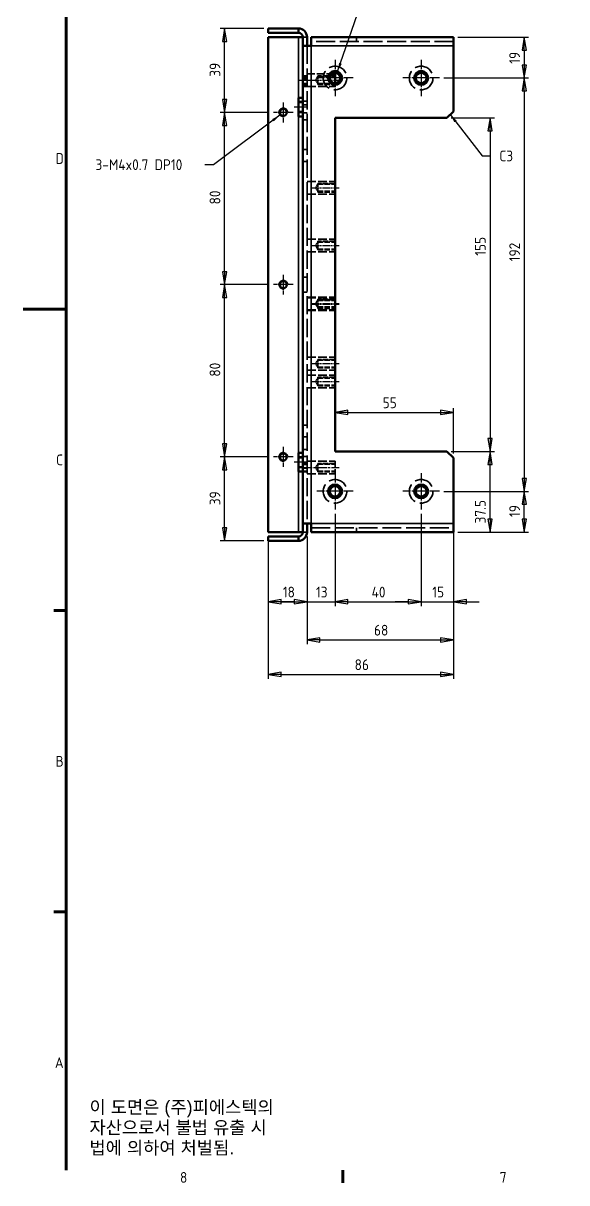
# Model space of a CAD drawing. Header units: millimetres. Extents: x 0 to 1188, y 0 to 840.
# Drawn here: x 0 to 252, y 14 to 553 of the extents above; entities that cross this region are included whole.
import ezdxf

# ---------------------------------------------------------------- set-up
doc = ezdxf.new("R2010")
doc.units = ezdxf.units.MM
doc.header["$LTSCALE"] = 2
doc.linetypes.add('CHAIN', pattern=[0.3543, 0.2362, -0.0295, 0.0591, -0.0295])
doc.linetypes.add('DASHED', pattern=[0.2067, 0.1654, -0.0413])
doc.layers.get('0').update_dxf_attribs({"lineweight": 25})
for name, color, linetype, lineweight in [('가려진 것(ISO)', 5, 'DASHED', 35), ('가시적인 것(ISO)', 7, 'Continuous', 50), ('가시적인 좁은 것(ISO)', 1, 'Continuous', 35), ('경계(ISO)', 7, 'Continuous', 70), ('기호(ISO)', 7, 'Continuous', 25), ('중심 표식(ISO)', 1, 'Continuous', 25), ('중심선(ISO)', 1, 'Continuous', 25), ('치수(ISO)', 7, 'Continuous', 25)]:
    doc.layers.add(name, color=color, linetype=linetype, lineweight=lineweight)
doc.styles.add('ISO Proportional', font='arial.ttf')
doc.styles.add('ISO ProportionalPSTEK', font='isocp.shx')
doc.dimstyles.new('PSTEK', dxfattribs={"dimscale": 2, "dimtxt": 2.5, "dimasz": 3, "dimexe": 1, "dimexo": 1, "dimgap": 1, "dimtad": 1, "dimrnd": 1e-08, "dimdsep": 46, "dimtxsty": 'ISO ProportionalPSTEK', "dimblk": 'Filled-1', "dimcen": 0.09, "dimdle": 10, "dimclrd": 3, "dimclre": 3, "dimclrt": 1, "dimadec": 1, "dimazin": 2, "dimtfac": 1, "dimtmove": 0, "dimatfit": 3, "dimfxl": 0, "dimtolj": 1, "dimlwd": -1, "dimlwe": -1, "dimarcsym": 0})
doc.dimstyles.new('PSTEK$7', dxfattribs={"dimscale": 2, "dimtxt": 2.5, "dimasz": 2, "dimexe": 1, "dimexo": 1, "dimgap": 1, "dimtad": 1, "dimrnd": 1e-08, "dimdsep": 46, "dimtxsty": 'ISO ProportionalPSTEK', "dimblk": 'Filled-1', "dimcen": 0.09, "dimdle": 10, "dimclrd": 3, "dimclre": 3, "dimclrt": 1, "dimadec": 1, "dimazin": 2, "dimtfac": 1, "dimtmove": 0, "dimatfit": 3, "dimfxl": 0, "dimtolj": 1, "dimlwd": -1, "dimlwe": -1, "dimarcsym": 0})

# ---------------------------------------------------------------- blocks, each defined once
blk = doc.blocks.new('경계 Default Border')
at = {"layer": '경계(ISO)'}
for p, q in [((10, 140), (7.1, 140)), ((10, 70), (7.1, 70)), ((74.25, 10), (74.25, 7.1))]:
    blk.add_line(p, q, dxfattribs=at)
at = {"layer": '경계(ISO)', "flags": 128}
for points in [[(10, 10), (10, 410)], [(0, 210), (10, 210)]]:
    blk.add_lwpolyline(points, dxfattribs=at)
at = {"layer": '경계(ISO)', "color": 1, "char_height": 2.5, "attachment_point": 7, "style": 'ISO ProportionalPSTEK'}
for s, insert in [('D', (7.5, 243.73)), ('C', (7.64, 173.73)), ('B', (7.5, 103.73)), ('A', (7.36, 33.74)), ('8', (36.41, 7.08)), ('7', (110.66, 7.09))]:
    blk.add_mtext(s, dxfattribs=dict(at, insert=insert))
blk = doc.blocks.new('Filled-1')
at = {"color": 0}
for p, q in [((0, 0), (-1, 0.167)), ((-1, 0.167), (-1, -0.167)), ((-1, 0), (0, 0)), ((-1, -0.167), (0, 0))]:
    blk.add_line(p, q, dxfattribs=at)
at = {"color": 0, "flags": 128}
blk.add_lwpolyline([(-1, -0.167), (0, 0)], dxfattribs=at)
at = {"color": 0}
blk.add_solid([(-1, -0.167), (0, 0), (-1, 0.167), (-1, -0.167)], dxfattribs=at)
blk = doc.blocks.new('*D35')
at = {"layer": 'Defpoints', "color": 0}
for p in [(113.8, 316.35), (131.8, 316.35), (131.8, 284.05)]:
    blk.add_point(p, dxfattribs=at)
at = {"layer": '치수(ISO)', "color": 3}
for p, q in [((113.8, 314.35), (113.8, 282.05)), ((131.8, 314.35), (131.8, 282.05)), ((119.8, 284.05), (125.8, 284.05))]:
    blk.add_line(p, q, dxfattribs=at)
at = {"layer": '치수(ISO)', "color": 3, "xscale": 6, "yscale": 6, "zscale": 6, "rotation": 180}
blk.add_blockref('Filled-1', (113.8, 284.05), dxfattribs=at)
at = {"layer": '치수(ISO)', "color": 3, "xscale": 6, "yscale": 6, "zscale": 6}
blk.add_blockref('Filled-1', (131.8, 284.05), dxfattribs=at)
at = {"layer": '치수(ISO)', "color": 1, "insert": (120.55, 291.05), "char_height": 5, "attachment_point": 1, "style": 'ISO ProportionalPSTEK'}
blk.add_mtext('\\A1;18', dxfattribs=at)
blk = doc.blocks.new('*D36')
at = {"layer": 'Defpoints', "color": 0}
for p in [(193.3, 527.35), (193.3, 335.35), (232.72, 335.35)]:
    blk.add_point(p, dxfattribs=at)
at = {"layer": '치수(ISO)', "color": 3}
for p, q in [((195.3, 527.35), (234.72, 527.35)), ((232.72, 521.35), (232.72, 341.35)), ((195.3, 335.35), (234.72, 335.35))]:
    blk.add_line(p, q, dxfattribs=at)
at = {"layer": '치수(ISO)', "color": 3, "xscale": 6, "yscale": 6, "zscale": 6}
for p, rotation in [((232.72, 527.35), 90), ((232.72, 335.35), 270)]:
    blk.add_blockref('Filled-1', p, dxfattribs=dict(at, rotation=rotation))
at = {"layer": '치수(ISO)', "color": 1, "insert": (225.71, 442.2), "char_height": 5, "attachment_point": 1, "rotation": 90, "style": 'ISO ProportionalPSTEK'}
blk.add_mtext('\\A1;192', dxfattribs=at)
blk = doc.blocks.new('*D37')
at = {"layer": 'Defpoints', "color": 0}
for p in [(144.8, 326.85), (131.8, 316.35), (144.8, 284.05)]:
    blk.add_point(p, dxfattribs=at)
at = {"layer": '치수(ISO)', "color": 3}
for p, q in [((144.8, 324.85), (144.8, 282.05)), ((131.8, 314.35), (131.8, 282.05)), ((125.8, 284.05), (119.8, 284.05)), ((131.8, 284.05), (144.8, 284.05)), ((150.8, 284.05), (156.8, 284.05))]:
    blk.add_line(p, q, dxfattribs=at)
at = {"layer": '치수(ISO)', "color": 3, "xscale": 6, "yscale": 6, "zscale": 6}
blk.add_blockref('Filled-1', (131.8, 284.05), dxfattribs=at)
at = {"layer": '치수(ISO)', "color": 3, "xscale": 6, "yscale": 6, "zscale": 6, "rotation": 180}
blk.add_blockref('Filled-1', (144.8, 284.05), dxfattribs=at)
at = {"layer": '치수(ISO)', "color": 1, "insert": (135.94, 291.05), "char_height": 5, "attachment_point": 1, "style": 'ISO ProportionalPSTEK'}
blk.add_mtext('\\A1;13', dxfattribs=at)
blk = doc.blocks.new('*D38')
at = {"layer": 'Defpoints', "color": 0}
for p in [(144.8, 326.85), (184.8, 326.85), (184.8, 284.05)]:
    blk.add_point(p, dxfattribs=at)
at = {"layer": '치수(ISO)', "color": 3}
for p, q in [((144.8, 324.85), (144.8, 282.05)), ((184.8, 324.85), (184.8, 282.05)), ((150.8, 284.05), (178.8, 284.05))]:
    blk.add_line(p, q, dxfattribs=at)
at = {"layer": '치수(ISO)', "color": 3, "xscale": 6, "yscale": 6, "zscale": 6, "rotation": 180}
blk.add_blockref('Filled-1', (144.8, 284.05), dxfattribs=at)
at = {"layer": '치수(ISO)', "color": 3, "xscale": 6, "yscale": 6, "zscale": 6}
blk.add_blockref('Filled-1', (184.8, 284.05), dxfattribs=at)
at = {"layer": '치수(ISO)', "color": 1, "insert": (161.8, 291.05), "char_height": 5, "attachment_point": 1, "style": 'ISO ProportionalPSTEK'}
blk.add_mtext('\\A1;40', dxfattribs=at)
blk = doc.blocks.new('*D39')
at = {"layer": 'Defpoints', "color": 0}
for p in [(184.8, 326.85), (199.8, 320.35), (199.8, 284.05)]:
    blk.add_point(p, dxfattribs=at)
at = {"layer": '치수(ISO)', "color": 3}
for p, q in [((184.8, 324.85), (184.8, 282.05)), ((199.8, 318.35), (199.8, 282.05)), ((178.8, 284.05), (172.8, 284.05)), ((184.8, 284.05), (199.8, 284.05)), ((205.8, 284.05), (211.8, 284.05))]:
    blk.add_line(p, q, dxfattribs=at)
at = {"layer": '치수(ISO)', "color": 3, "xscale": 6, "yscale": 6, "zscale": 6}
blk.add_blockref('Filled-1', (184.8, 284.05), dxfattribs=at)
at = {"layer": '치수(ISO)', "color": 3, "xscale": 6, "yscale": 6, "zscale": 6, "rotation": 180}
blk.add_blockref('Filled-1', (199.8, 284.05), dxfattribs=at)
at = {"layer": '치수(ISO)', "color": 1, "insert": (189.94, 291.05), "char_height": 5, "attachment_point": 1, "style": 'ISO ProportionalPSTEK'}
blk.add_mtext('\\A1;15', dxfattribs=at)
blk = doc.blocks.new('*D40')
at = {"layer": 'Defpoints', "color": 0}
for p in [(131.8, 316.35), (199.8, 316.35), (199.8, 266.35)]:
    blk.add_point(p, dxfattribs=at)
at = {"layer": '치수(ISO)', "color": 3}
for p, q in [((131.8, 314.35), (131.8, 264.35)), ((199.8, 314.35), (199.8, 264.35)), ((137.8, 266.35), (193.8, 266.35))]:
    blk.add_line(p, q, dxfattribs=at)
at = {"layer": '치수(ISO)', "color": 3, "xscale": 6, "yscale": 6, "zscale": 6, "rotation": 180}
blk.add_blockref('Filled-1', (131.8, 266.35), dxfattribs=at)
at = {"layer": '치수(ISO)', "color": 3, "xscale": 6, "yscale": 6, "zscale": 6}
blk.add_blockref('Filled-1', (199.8, 266.35), dxfattribs=at)
at = {"layer": '치수(ISO)', "color": 1, "insert": (162.9, 273.35), "char_height": 5, "attachment_point": 1, "style": 'ISO ProportionalPSTEK'}
blk.add_mtext('\\A1;68', dxfattribs=at)
blk = doc.blocks.new('*D50')
at = {"layer": 'Defpoints', "color": 0}
for p in [(113.8, 316.35), (199.8, 316.35), (199.8, 250.31)]:
    blk.add_point(p, dxfattribs=at)
at = {"layer": '치수(ISO)', "color": 3}
for p, q in [((113.8, 314.35), (113.8, 248.31)), ((199.8, 314.35), (199.8, 248.31)), ((119.8, 250.31), (193.8, 250.31))]:
    blk.add_line(p, q, dxfattribs=at)
at = {"layer": '치수(ISO)', "color": 3, "xscale": 6, "yscale": 6, "zscale": 6, "rotation": 180}
blk.add_blockref('Filled-1', (113.8, 250.31), dxfattribs=at)
at = {"layer": '치수(ISO)', "color": 3, "xscale": 6, "yscale": 6, "zscale": 6}
blk.add_blockref('Filled-1', (199.8, 250.31), dxfattribs=at)
at = {"layer": '치수(ISO)', "color": 1, "insert": (153.92, 257.31), "char_height": 5, "attachment_point": 1, "style": 'ISO ProportionalPSTEK'}
blk.add_mtext('\\A1;86', dxfattribs=at)
blk = doc.blocks.new('*D51')
at = {"layer": 'Defpoints', "color": 0}
for p in [(199.8, 546.35), (193.3, 527.35), (232.72, 527.35)]:
    blk.add_point(p, dxfattribs=at)
at = {"layer": '치수(ISO)', "color": 3}
for p, q in [((201.8, 546.35), (234.72, 546.35)), ((232.72, 540.35), (232.72, 533.35)), ((195.3, 527.35), (234.72, 527.35))]:
    blk.add_line(p, q, dxfattribs=at)
at = {"layer": '치수(ISO)', "color": 3, "xscale": 6, "yscale": 6, "zscale": 6}
for p, rotation in [((232.72, 546.35), 90), ((232.72, 527.35), 270)]:
    blk.add_blockref('Filled-1', p, dxfattribs=dict(at, rotation=rotation))
at = {"layer": '치수(ISO)', "color": 1, "insert": (225.72, 533.92), "char_height": 5, "attachment_point": 1, "rotation": 90, "style": 'ISO ProportionalPSTEK'}
blk.add_mtext('\\A1;19', dxfattribs=at)
blk = doc.blocks.new('*D52')
at = {"layer": 'Defpoints', "color": 0}
for p in [(193.3, 335.35), (232.72, 335.35), (199.8, 316.35)]:
    blk.add_point(p, dxfattribs=at)
at = {"layer": '치수(ISO)', "color": 3}
for p, q in [((195.3, 335.35), (234.72, 335.35)), ((232.72, 322.35), (232.72, 329.35)), ((201.8, 316.35), (234.72, 316.35))]:
    blk.add_line(p, q, dxfattribs=at)
at = {"layer": '치수(ISO)', "color": 3, "xscale": 6, "yscale": 6, "zscale": 6}
for p, rotation in [((232.72, 335.35), 90), ((232.72, 316.35), 270)]:
    blk.add_blockref('Filled-1', p, dxfattribs=dict(at, rotation=rotation))
at = {"layer": '치수(ISO)', "color": 1, "insert": (225.72, 323.42), "char_height": 5, "attachment_point": 1, "rotation": 90, "style": 'ISO ProportionalPSTEK'}
blk.add_mtext('\\A1;19', dxfattribs=at)
blk = doc.blocks.new('*D53')
at = {"layer": 'Defpoints', "color": 0}
for p in [(93.54, 550.35), (113.8, 550.35), (116.18, 511.35)]:
    blk.add_point(p, dxfattribs=at)
at = {"layer": '치수(ISO)', "color": 3}
for p, q in [((111.8, 550.35), (91.54, 550.35)), ((93.54, 517.35), (93.54, 544.35)), ((114.18, 511.35), (91.54, 511.35))]:
    blk.add_line(p, q, dxfattribs=at)
at = {"layer": '치수(ISO)', "color": 3, "xscale": 6, "yscale": 6, "zscale": 6}
for p, rotation in [((93.54, 550.35), 90), ((93.54, 511.35), 270)]:
    blk.add_blockref('Filled-1', p, dxfattribs=dict(at, rotation=rotation))
at = {"layer": '치수(ISO)', "color": 1, "insert": (86.54, 527.94), "char_height": 5, "attachment_point": 1, "rotation": 90, "style": 'ISO ProportionalPSTEK'}
blk.add_mtext('\\A1;39', dxfattribs=at)
blk = doc.blocks.new('*D54')
at = {"layer": 'Defpoints', "color": 0}
for p in [(93.54, 511.35), (116.18, 511.35), (116.18, 431.35)]:
    blk.add_point(p, dxfattribs=at)
at = {"layer": '치수(ISO)', "color": 3}
for p, q in [((114.18, 511.35), (91.54, 511.35)), ((93.54, 437.35), (93.54, 505.35)), ((114.18, 431.35), (91.54, 431.35))]:
    blk.add_line(p, q, dxfattribs=at)
at = {"layer": '치수(ISO)', "color": 3, "xscale": 6, "yscale": 6, "zscale": 6}
for p, rotation in [((93.54, 511.35), 90), ((93.54, 431.35), 270)]:
    blk.add_blockref('Filled-1', p, dxfattribs=dict(at, rotation=rotation))
at = {"layer": '치수(ISO)', "color": 1, "insert": (86.54, 468.62), "char_height": 5, "attachment_point": 1, "rotation": 90, "style": 'ISO ProportionalPSTEK'}
blk.add_mtext('\\A1;80', dxfattribs=at)
blk = doc.blocks.new('*D55')
at = {"layer": 'Defpoints', "color": 0}
for p in [(93.54, 431.35), (116.18, 431.35), (116.18, 351.35)]:
    blk.add_point(p, dxfattribs=at)
at = {"layer": '치수(ISO)', "color": 3}
for p, q in [((114.18, 431.35), (91.54, 431.35)), ((93.54, 357.35), (93.54, 425.35)), ((114.18, 351.35), (91.54, 351.35))]:
    blk.add_line(p, q, dxfattribs=at)
at = {"layer": '치수(ISO)', "color": 3, "xscale": 6, "yscale": 6, "zscale": 6}
for p, rotation in [((93.54, 431.35), 90), ((93.54, 351.35), 270)]:
    blk.add_blockref('Filled-1', p, dxfattribs=dict(at, rotation=rotation))
at = {"layer": '치수(ISO)', "color": 1, "insert": (86.54, 388.62), "char_height": 5, "attachment_point": 1, "rotation": 90, "style": 'ISO ProportionalPSTEK'}
blk.add_mtext('\\A1;80', dxfattribs=at)
blk = doc.blocks.new('*D56')
at = {"layer": 'Defpoints', "color": 0}
for p in [(93.54, 351.35), (116.18, 351.35), (113.8, 312.35)]:
    blk.add_point(p, dxfattribs=at)
at = {"layer": '치수(ISO)', "color": 3}
for p, q in [((114.18, 351.35), (91.54, 351.35)), ((93.54, 318.35), (93.54, 345.35)), ((111.8, 312.35), (91.54, 312.35))]:
    blk.add_line(p, q, dxfattribs=at)
at = {"layer": '치수(ISO)', "color": 3, "xscale": 6, "yscale": 6, "zscale": 6}
for p, rotation in [((93.54, 351.35), 90), ((93.54, 312.35), 270)]:
    blk.add_blockref('Filled-1', p, dxfattribs=dict(at, rotation=rotation))
at = {"layer": '치수(ISO)', "color": 1, "insert": (86.54, 328.9), "char_height": 5, "attachment_point": 1, "rotation": 90, "style": 'ISO ProportionalPSTEK'}
blk.add_mtext('\\A1;39', dxfattribs=at)
blk = doc.blocks.new('*D67')
at = {"layer": 'Defpoints', "color": 0}
for p in [(196.8, 508.85), (196.8, 353.85), (216.8, 353.85)]:
    blk.add_point(p, dxfattribs=at)
at = {"layer": '치수(ISO)', "color": 3}
for p, q in [((198.8, 508.85), (218.8, 508.85)), ((216.8, 502.85), (216.8, 359.85)), ((198.8, 353.85), (218.8, 353.85))]:
    blk.add_line(p, q, dxfattribs=at)
at = {"layer": '치수(ISO)', "color": 3, "xscale": 6, "yscale": 6, "zscale": 6}
for p, rotation in [((216.8, 508.85), 90), ((216.8, 353.85), 270)]:
    blk.add_blockref('Filled-1', p, dxfattribs=dict(at, rotation=rotation))
at = {"layer": '치수(ISO)', "color": 1, "insert": (209.8, 444.75), "char_height": 5, "attachment_point": 1, "rotation": 90, "style": 'ISO ProportionalPSTEK'}
blk.add_mtext('\\A1;155', dxfattribs=at)
blk = doc.blocks.new('*D68')
at = {"layer": 'Defpoints', "color": 0}
for p in [(196.8, 353.85), (216.8, 353.85), (199.8, 316.35)]:
    blk.add_point(p, dxfattribs=at)
at = {"layer": '치수(ISO)', "color": 3}
for p, q in [((198.8, 353.85), (218.8, 353.85)), ((216.8, 322.35), (216.8, 347.85)), ((201.8, 316.35), (218.8, 316.35))]:
    blk.add_line(p, q, dxfattribs=at)
at = {"layer": '치수(ISO)', "color": 3, "xscale": 6, "yscale": 6, "zscale": 6}
for p, rotation in [((216.8, 353.85), 90), ((216.8, 316.35), 270)]:
    blk.add_blockref('Filled-1', p, dxfattribs=dict(at, rotation=rotation))
at = {"layer": '치수(ISO)', "color": 1, "insert": (209.8, 320.43), "char_height": 5, "attachment_point": 1, "rotation": 90, "style": 'ISO ProportionalPSTEK'}
blk.add_mtext('\\A1;37.5', dxfattribs=at)
blk = doc.blocks.new('*D69')
at = {"layer": 'Defpoints', "color": 0}
for p in [(144.8, 371.98), (199.8, 371.98), (199.8, 350.85)]:
    blk.add_point(p, dxfattribs=at)
at = {"layer": '치수(ISO)', "color": 3}
for p, q in [((150.8, 371.98), (193.8, 371.98)), ((199.8, 352.85), (199.8, 373.98))]:
    blk.add_line(p, q, dxfattribs=at)
at = {"layer": '치수(ISO)', "color": 3, "xscale": 6, "yscale": 6, "zscale": 6, "rotation": 180}
blk.add_blockref('Filled-1', (144.8, 371.98), dxfattribs=at)
at = {"layer": '치수(ISO)', "color": 3, "xscale": 6, "yscale": 6, "zscale": 6}
blk.add_blockref('Filled-1', (199.8, 371.98), dxfattribs=at)
at = {"layer": '치수(ISO)', "color": 1, "insert": (166.94, 378.98), "char_height": 5, "attachment_point": 1, "style": 'ISO ProportionalPSTEK'}
blk.add_mtext('\\A1;55', dxfattribs=at)

msp = doc.modelspace()

# ---------------------------------------------------------------- linework, layer by layer
at = {"layer": '가려진 것(ISO)', "ltscale": 1.904597}
for p, q in [((129.798, 546.354), (131.798, 546.354)), ((154.798, 546.354), (154.798, 544.354)), ((131.798, 528.354), (129.798, 528.354)), ((129.798, 527.975), (131.798, 527.975)), ((131.798, 527.354), (129.798, 527.354)), ((129.798, 526.975), (131.798, 526.975)), ((129.798, 524.733), (131.798, 524.733)), ((129.798, 524.354), (131.798, 524.354)), ((129.798, 523.733), (131.798, 523.733)), ((129.798, 523.354), (131.798, 523.354)), ((129.798, 516.354), (127.798, 516.354)), ((129.798, 515.921), (127.798, 515.921)), ((129.798, 511.787), (127.798, 511.787)), ((129.798, 516.604), (131.798, 516.604)), ((129.798, 514.854), (131.798, 514.854)), ((127.798, 511.354), (129.798, 511.354)), ((129.798, 511.104), (131.798, 511.104)), ((129.798, 507.854), (131.798, 507.854)), ((129.798, 494.104), (131.798, 494.104)), ((129.798, 488.604), (131.798, 488.604)), ((129.798, 434.854), (131.798, 434.854)), ((129.798, 427.854), (131.798, 427.854)), ((129.798, 366.104), (131.798, 366.104)), ((129.798, 360.604), (131.798, 360.604)), ((129.798, 351.354), (127.798, 351.354)), ((129.798, 350.921), (127.798, 350.921)), ((129.798, 354.854), (131.798, 354.854)), ((129.798, 351.604), (131.798, 351.604)), ((129.798, 346.787), (127.798, 346.787)), ((127.798, 346.354), (129.798, 346.354)), ((131.798, 348.354), (129.798, 348.354)), ((129.798, 347.975), (131.798, 347.975)), ((129.798, 347.854), (131.798, 347.854)), ((129.798, 346.104), (131.798, 346.104)), ((129.798, 344.733), (131.798, 344.733)), ((129.798, 344.354), (131.798, 344.354)), ((154.798, 318.354), (154.798, 316.354)), ((129.798, 316.354), (131.798, 316.354))]:
    msp.add_line(p, q, dxfattribs=at)
at = {"layer": '가려진 것(ISO)', "ltscale": 26.608612}
for p, q in [((199.798, 544.354), (133.798, 544.354)), ((133.798, 318.354), (199.798, 318.354))]:
    msp.add_line(p, q, dxfattribs=at)
at = {"layer": '가려진 것(ISO)', "ltscale": 25.571913}
msp.add_line((131.798, 542.354), (131.798, 320.354), dxfattribs=at)
at = {"layer": '가려진 것(ISO)', "ltscale": 10.954535}
msp.add_line((131.798, 529.304), (143.301, 529.304), dxfattribs=at)
at = {"layer": '가려진 것(ISO)', "ltscale": 1.800898}
for p, q in [((135.824, 526.354), (136.798, 527.975)), ((135.824, 526.354), (136.798, 524.733)), ((135.824, 476.354), (136.798, 477.975)), ((135.824, 476.354), (136.798, 474.733)), ((135.824, 449.504), (136.798, 451.125)), ((135.824, 449.504), (136.798, 447.883)), ((135.824, 422.654), (136.798, 424.275)), ((135.824, 422.354), (136.798, 423.975)), ((135.824, 422.654), (136.798, 421.033)), ((135.824, 422.354), (136.798, 420.733)), ((135.824, 394.654), (136.798, 396.275)), ((135.824, 394.654), (136.798, 393.033)), ((135.824, 386.354), (136.798, 387.975)), ((135.824, 386.354), (136.798, 384.733)), ((135.824, 346.354), (136.798, 347.975)), ((135.824, 346.354), (136.798, 344.733))]:
    msp.add_line(p, q, dxfattribs=at)
at = {"layer": '가려진 것(ISO)', "ltscale": 7.618686}
for p, q in [((144.798, 528.354), (136.798, 528.354)), ((136.798, 527.975), (144.798, 527.975)), ((136.798, 524.733), (144.798, 524.733)), ((136.798, 524.354), (144.798, 524.354)), ((144.798, 478.354), (136.798, 478.354)), ((136.798, 477.975), (144.798, 477.975)), ((136.798, 474.733), (144.798, 474.733)), ((136.798, 474.354), (144.798, 474.354)), ((144.798, 451.504), (136.798, 451.504)), ((136.798, 451.125), (144.798, 451.125)), ((136.798, 447.883), (144.798, 447.883)), ((136.798, 447.504), (144.798, 447.504)), ((144.798, 424.654), (136.798, 424.654)), ((144.798, 424.354), (136.798, 424.354)), ((136.798, 424.275), (144.798, 424.275)), ((136.798, 423.975), (144.798, 423.975)), ((136.798, 421.033), (144.798, 421.033)), ((136.798, 420.733), (144.798, 420.733)), ((136.798, 420.654), (144.798, 420.654)), ((136.798, 420.354), (144.798, 420.354)), ((144.798, 396.654), (136.798, 396.654)), ((136.798, 396.275), (144.798, 396.275)), ((136.798, 393.033), (144.798, 393.033)), ((136.798, 392.654), (144.798, 392.654)), ((144.798, 388.354), (136.798, 388.354)), ((136.798, 387.975), (144.798, 387.975)), ((136.798, 384.733), (144.798, 384.733)), ((136.798, 384.354), (144.798, 384.354)), ((144.798, 348.354), (136.798, 348.354)), ((136.798, 347.975), (144.798, 347.975)), ((136.798, 344.733), (144.798, 344.733)), ((136.798, 344.354), (144.798, 344.354))]:
    msp.add_line(p, q, dxfattribs=at)
at = {"layer": '가려진 것(ISO)', "ltscale": 5.983681}
for p, q in [((136.798, 524.354), (136.798, 528.354)), ((136.798, 474.354), (136.798, 478.354)), ((136.798, 447.504), (136.798, 451.504)), ((136.798, 420.654), (136.798, 424.654)), ((136.798, 392.654), (136.798, 396.654)), ((136.798, 384.354), (136.798, 388.354)), ((136.798, 344.354), (136.798, 348.354))]:
    msp.add_line(p, q, dxfattribs=at)
at = {"layer": '가려진 것(ISO)', "ltscale": 12.380428}
for p, q in [((131.798, 523.404), (144.798, 523.404)), ((131.798, 479.304), (144.798, 479.304)), ((131.798, 473.404), (144.798, 473.404)), ((131.798, 452.454), (144.798, 452.454)), ((131.798, 446.554), (144.798, 446.554)), ((131.798, 425.604), (144.798, 425.604)), ((131.798, 425.304), (144.798, 425.304)), ((131.798, 419.704), (144.798, 419.704)), ((131.798, 419.404), (144.798, 419.404)), ((131.798, 397.604), (144.798, 397.604)), ((131.798, 391.704), (144.798, 391.704)), ((131.798, 389.304), (144.798, 389.304)), ((131.798, 383.404), (144.798, 383.404)), ((131.798, 349.304), (144.798, 349.304)), ((131.798, 343.404), (144.798, 343.404))]:
    msp.add_line(p, q, dxfattribs=at)
at = {"layer": '가려진 것(ISO)', "ltscale": 2.960037}
msp.add_line((144.798, 524.895), (144.798, 523.404), dxfattribs=at)
at = {"layer": '가려진 것(ISO)', "ltscale": 1.056647}
msp.add_line((136.798, 420.354), (136.798, 420.654), dxfattribs=at)
at = {"layer": '가려진 것(ISO)', "ltscale": 8.825976}
msp.add_line((144.798, 349.304), (144.798, 343.404), dxfattribs=at)
at = {"layer": '가려진 것(ISO)', "ltscale": 27.864473}
for centre in [(144.798, 527.354), (184.798, 527.354), (144.798, 335.354), (184.798, 335.354)]:
    msp.add_circle(centre, 5.5, dxfattribs=at)
at = {"layer": '가시적인 것(ISO)'}
for p, q in [((127.798, 550.354), (113.798, 550.354)), ((113.798, 548.354), (113.798, 550.354)), ((127.798, 548.354), (127.798, 550.354)), ((113.798, 548.354), (127.798, 548.354)), ((113.798, 546.354), (127.798, 546.354)), ((113.798, 546.354), (113.798, 316.354)), ((127.798, 546.354), (129.798, 546.354)), ((129.798, 542.354), (129.798, 546.354)), ((131.798, 546.354), (131.798, 542.354)), ((133.798, 546.354), (199.798, 546.354)), ((133.798, 546.354), (133.798, 542.354)), ((199.798, 542.354), (199.798, 546.354)), ((129.798, 542.354), (133.798, 542.354)), ((129.798, 320.354), (129.798, 542.354)), ((199.798, 542.354), (199.798, 511.854)), ((143.301, 529.304), (144.798, 529.304)), ((144.798, 529.304), (144.798, 524.895)), ((127.798, 509.504), (127.798, 518.204)), ((129.798, 518.204), (127.798, 518.204)), ((199.798, 511.854), (196.798, 508.854)), ((129.798, 509.504), (127.798, 509.504)), ((144.798, 508.854), (196.798, 508.854)), ((144.798, 353.854), (144.798, 508.854)), ((127.798, 344.504), (127.798, 353.204)), ((129.798, 353.204), (127.798, 353.204)), ((196.798, 353.854), (144.798, 353.854)), ((196.798, 353.854), (199.798, 350.854)), ((199.798, 350.854), (199.798, 320.354)), ((129.798, 344.504), (127.798, 344.504)), ((129.798, 316.354), (129.798, 320.354)), ((133.798, 320.354), (129.798, 320.354)), ((131.798, 320.354), (131.798, 316.354)), ((133.798, 320.354), (133.798, 316.354)), ((199.798, 316.354), (199.798, 320.354)), ((113.798, 316.354), (127.798, 316.354)), ((113.798, 314.354), (127.798, 314.354)), ((113.798, 314.354), (113.798, 312.354)), ((127.798, 316.354), (129.798, 316.354)), ((127.798, 312.354), (127.798, 314.354)), ((199.798, 316.354), (133.798, 316.354)), ((113.798, 312.354), (127.798, 312.354))]:
    msp.add_line(p, q, dxfattribs=at)
for centre, radius in [((144.798, 527.354), 3.25), ((144.798, 527.354), 2.458), ((184.798, 527.354), 3.25), ((184.798, 527.354), 2.458), ((120.798, 511.354), 1.621), ((120.798, 431.354), 1.621), ((120.798, 351.354), 1.621), ((144.798, 335.354), 3.25), ((144.798, 335.354), 2.458), ((184.798, 335.354), 3.25), ((184.798, 335.354), 2.458)]:
    msp.add_circle(centre, radius, dxfattribs=at)
for centre, radius, start, end in [((127.798, 546.354), 4, 0, 90), ((127.798, 546.354), 2, 0, 90), ((127.798, 316.354), 4, 270, 0), ((127.798, 316.354), 2, 270, 0)]:
    msp.add_arc(centre, radius, start, end, dxfattribs=at)
at = {"layer": '가시적인 좁은 것(ISO)'}
for p, q in [((127.798, 518.204), (127.798, 546.354)), ((199.798, 542.354), (133.798, 542.354)), ((133.798, 542.354), (133.798, 320.354)), ((127.798, 353.204), (127.798, 509.504)), ((127.798, 316.354), (127.798, 344.504)), ((133.798, 320.354), (199.798, 320.354))]:
    msp.add_line(p, q, dxfattribs=at)
for centre, radius in [((144.798, 527.354), 3), ((184.798, 527.354), 3), ((120.798, 511.354), 2), ((120.798, 431.354), 2), ((120.798, 351.354), 2), ((144.798, 335.354), 3), ((184.798, 335.354), 3)]:
    msp.add_arc(centre, radius, 10, 280, dxfattribs=at)
at = {"layer": '중심 표식(ISO)', "linetype": 'CHAIN', "ltscale": 9.445163}
for p, q in [((144.798, 535.854), (144.798, 518.854)), ((184.798, 535.854), (184.798, 518.854)), ((153.298, 527.354), (136.298, 527.354)), ((193.298, 527.354), (176.298, 527.354)), ((144.798, 343.854), (144.798, 326.854)), ((184.798, 343.854), (184.798, 326.854)), ((153.298, 335.354), (136.298, 335.354)), ((193.298, 335.354), (176.298, 335.354))]:
    msp.add_line(p, q, dxfattribs=at)
at = {"layer": '중심 표식(ISO)', "linetype": 'CHAIN', "ltscale": 5.134789}
for p, q in [((120.798, 515.975), (120.798, 506.733)), ((125.419, 511.354), (116.177, 511.354)), ((125.419, 431.354), (116.177, 431.354)), ((120.798, 435.975), (120.798, 426.733)), ((120.798, 355.975), (120.798, 346.733)), ((125.419, 351.354), (116.177, 351.354))]:
    msp.add_line(p, q, dxfattribs=at)
at = {"layer": '중심선(ISO)', "linetype": 'CHAIN', "ltscale": 3.333522}
for p, q in [((127.798, 526.354), (133.798, 526.354)), ((131.798, 513.854), (125.798, 513.854)), ((131.798, 348.854), (125.798, 348.854))]:
    msp.add_line(p, q, dxfattribs=at)
at = {"layer": '중심선(ISO)', "linetype": 'CHAIN', "ltscale": 7.2083}
for p, q in [((133.824, 526.354), (146.798, 526.354)), ((133.824, 476.354), (146.798, 476.354)), ((133.824, 449.504), (146.798, 449.504)), ((133.824, 422.654), (146.798, 422.654)), ((133.824, 422.354), (146.798, 422.354)), ((133.824, 394.654), (146.798, 394.654)), ((133.824, 386.354), (146.798, 386.354))]:
    msp.add_line(p, q, dxfattribs=at)
at = {"layer": '중심선(ISO)', "linetype": 'CHAIN', "ltscale": 9.445163}
msp.add_line((129.798, 346.354), (146.798, 346.354), dxfattribs=at)

# ---------------------------------------------------------------- block references
at = {"xscale": 2, "yscale": 2, "zscale": 2}
msp.add_blockref('경계 Default Border', (0, 0), dxfattribs=at)

# ---------------------------------------------------------------- texts
at = {"layer": '기호(ISO)', "color": 1, "insert": (221.122, 493.648), "char_height": 5, "attachment_point": 1, "style": 'ISO ProportionalPSTEK'}
msp.add_mtext('{C3}', dxfattribs=at)
at = {"layer": '기호(ISO)', "color": 1, "insert": (33.565, 489.583), "char_height": 5, "width": 48.83272, "attachment_point": 1, "line_spacing_factor": 0.4375, "style": 'ISO ProportionalPSTEK'}
msp.add_mtext('{3-M4x0.7 DP10}', dxfattribs=at)
at = {"layer": '기호(ISO)', "color": 7, "insert": (30.789, 52.312), "char_height": 6, "width": 102.48028, "attachment_point": 1, "line_spacing_factor": 0.944221, "style": 'ISO Proportional'}
msp.add_mtext('{\\fArial|b0|i0;이 도면은 (주)피에스텍의\\P자산으로서 불법 유출 시 \\P법에 의하여 처벌됨.}', dxfattribs=at)

# ---------------------------------------------------------------- dimensions: what is measured, and where the dimension line sits
at = {"layer": '치수(ISO)', "color": 3}
for base, p1, p2, angle, override, picture, middle in [((93.545, 550.354), (116.177, 511.354), (113.798, 550.354), 90, {"dimdec": 2, "dimblk1": 'Filled-1', "dimsah": 1, "dimtp": 0, "dimtm": 0, "dimtdec": 2, "dimtofl": 0, "dimatfit": 1}, '*D53', (93.545, 530.874)), ((232.716, 527.354), (199.798, 546.354), (193.298, 527.354), 90, {"dimdec": 2, "dimtp": 0, "dimtm": 0, "dimtdec": 2, "dimtofl": 0, "dimatfit": 1}, '*D51', (232.716, 536.354)), ((232.716, 335.354), (193.298, 527.354), (193.298, 335.354), 90, {"dimdec": 2, "dimtp": 0, "dimtm": 0, "dimtdec": 2, "dimtofl": 0, "dimatfit": 1}, '*D36', (232.716, 446.354)), ((93.545, 511.354), (116.177, 431.354), (116.177, 511.354), 90, {"dimdec": 2, "dimblk1": 'Filled-1', "dimblk2": 'Filled-1', "dimsah": 1, "dimtp": 0, "dimtm": 0, "dimtdec": 2, "dimtofl": 0, "dimatfit": 1}, '*D54', (93.545, 471.374)), ((216.798, 353.854), (196.798, 508.854), (196.798, 353.854), 270, {"dimdec": 2, "dimtp": 0, "dimtm": 0, "dimtdec": 2, "dimtofl": 0, "dimatfit": 1}, '*D67', (216.798, 448.854)), ((93.545, 431.354), (116.177, 351.354), (116.177, 431.354), 90, {"dimdec": 2, "dimblk1": 'Filled-1', "dimblk2": 'Filled-1', "dimsah": 1, "dimtp": 0, "dimtm": 0, "dimtdec": 2, "dimtofl": 0, "dimatfit": 1}, '*D55', (93.545, 391.374)), ((93.545, 351.354), (113.798, 312.354), (116.177, 351.354), 90, {"dimdec": 2, "dimblk2": 'Filled-1', "dimsah": 1, "dimtp": 0, "dimtm": 0, "dimtdec": 2, "dimtofl": 0, "dimatfit": 1}, '*D56', (93.545, 331.834)), ((216.798, 353.854), (199.798, 316.354), (196.798, 353.854), 90, {"dimdec": 2, "dimtp": 0, "dimtm": 0, "dimtdec": 2, "dimtofl": 0, "dimatfit": 1}, '*D68', (216.798, 325.786)), ((232.716, 335.354), (199.798, 316.354), (193.298, 335.354), 90, {"dimdec": 2, "dimtp": 0, "dimtm": 0, "dimtdec": 2, "dimtofl": 0, "dimatfit": 1}, '*D52', (232.716, 325.854)), ((144.798, 284.052), (131.798, 316.354), (144.798, 326.854), 180, {"dimdec": 2, "dimtp": 0, "dimtm": 0, "dimtdec": 2, "dimtofl": 1, "dimatfit": 1}, '*D37', (138.298, 284.052)), ((184.798, 284.052), (144.798, 326.854), (184.798, 326.854), 180, {"dimdec": 2, "dimtp": 0, "dimtm": 0, "dimtdec": 2, "dimtofl": 0, "dimatfit": 1}, '*D38', (164.798, 284.052)), ((199.798, 284.052), (184.798, 326.854), (199.798, 320.354), 180, {"dimdec": 2, "dimtp": 0, "dimtm": 0, "dimtdec": 2, "dimtofl": 1, "dimatfit": 1}, '*D39', (192.298, 284.052)), ((131.798, 284.052), (113.798, 316.354), (131.798, 316.354), 180, {"dimdec": 2, "dimtp": 0, "dimtm": 0, "dimtdec": 2, "dimtofl": 0, "dimatfit": 1}, '*D35', (122.798, 284.052)), ((199.798, 250.307), (113.798, 316.354), (199.798, 316.354), 180, {"dimdec": 2, "dimtp": 0, "dimtm": 0, "dimtdec": 2, "dimtofl": 0, "dimatfit": 1}, '*D50', (156.798, 250.307)), ((199.798, 266.354), (131.798, 316.354), (199.798, 316.354), 180, {"dimdec": 2, "dimtp": 0, "dimtm": 0, "dimtdec": 2, "dimtofl": 0, "dimatfit": 1}, '*D40', (165.798, 266.354))]:
    dim = msp.add_linear_dim(base=base, p1=p1, p2=p2, angle=angle, dimstyle='PSTEK', override=override, dxfattribs=at)
    dim.commit()
    dim.dimension.update_dxf_attribs({"geometry": picture, "text_midpoint": middle, "dimtype": 160})
dim = msp.add_linear_dim(base=(199.798, 371.98), p1=(144.798, 371.98), p2=(199.798, 350.854), dimstyle='PSTEK', override={"dimdec": 2, "dimse1": 1, "dimtp": 0, "dimtm": 0, "dimtdec": 2, "dimtofl": 0, "dimatfit": 1}, dxfattribs=at)
dim.commit()
dim.dimension.update_dxf_attribs({"geometry": '*D69', "text_midpoint": (169.798, 371.98), "dimtype": 160})

# ---------------------------------------------------------------- leaders
at = {"layer": '기호(ISO)', "color": 3, "annotation_type": 0, "has_hookline": 1}
for points, hookline_direction, text_width in [([(146.014, 530.368), (167.014, 591.466), (171.014, 591.466)], 0, 79.429), ([(119.21, 510.138), (88.398, 487.083), (84.398, 487.083)], 1, 42.004), ([(198.298, 510.354), (213.122, 491.148), (217.122, 491.148)], 0, 5.94)]:
    msp.add_leader(points, dimstyle='PSTEK$7', override={"dimtad": 0}, dxfattribs=dict(at, hookline_direction=hookline_direction, text_width=text_width))

doc.saveas('drawing.dxf')
